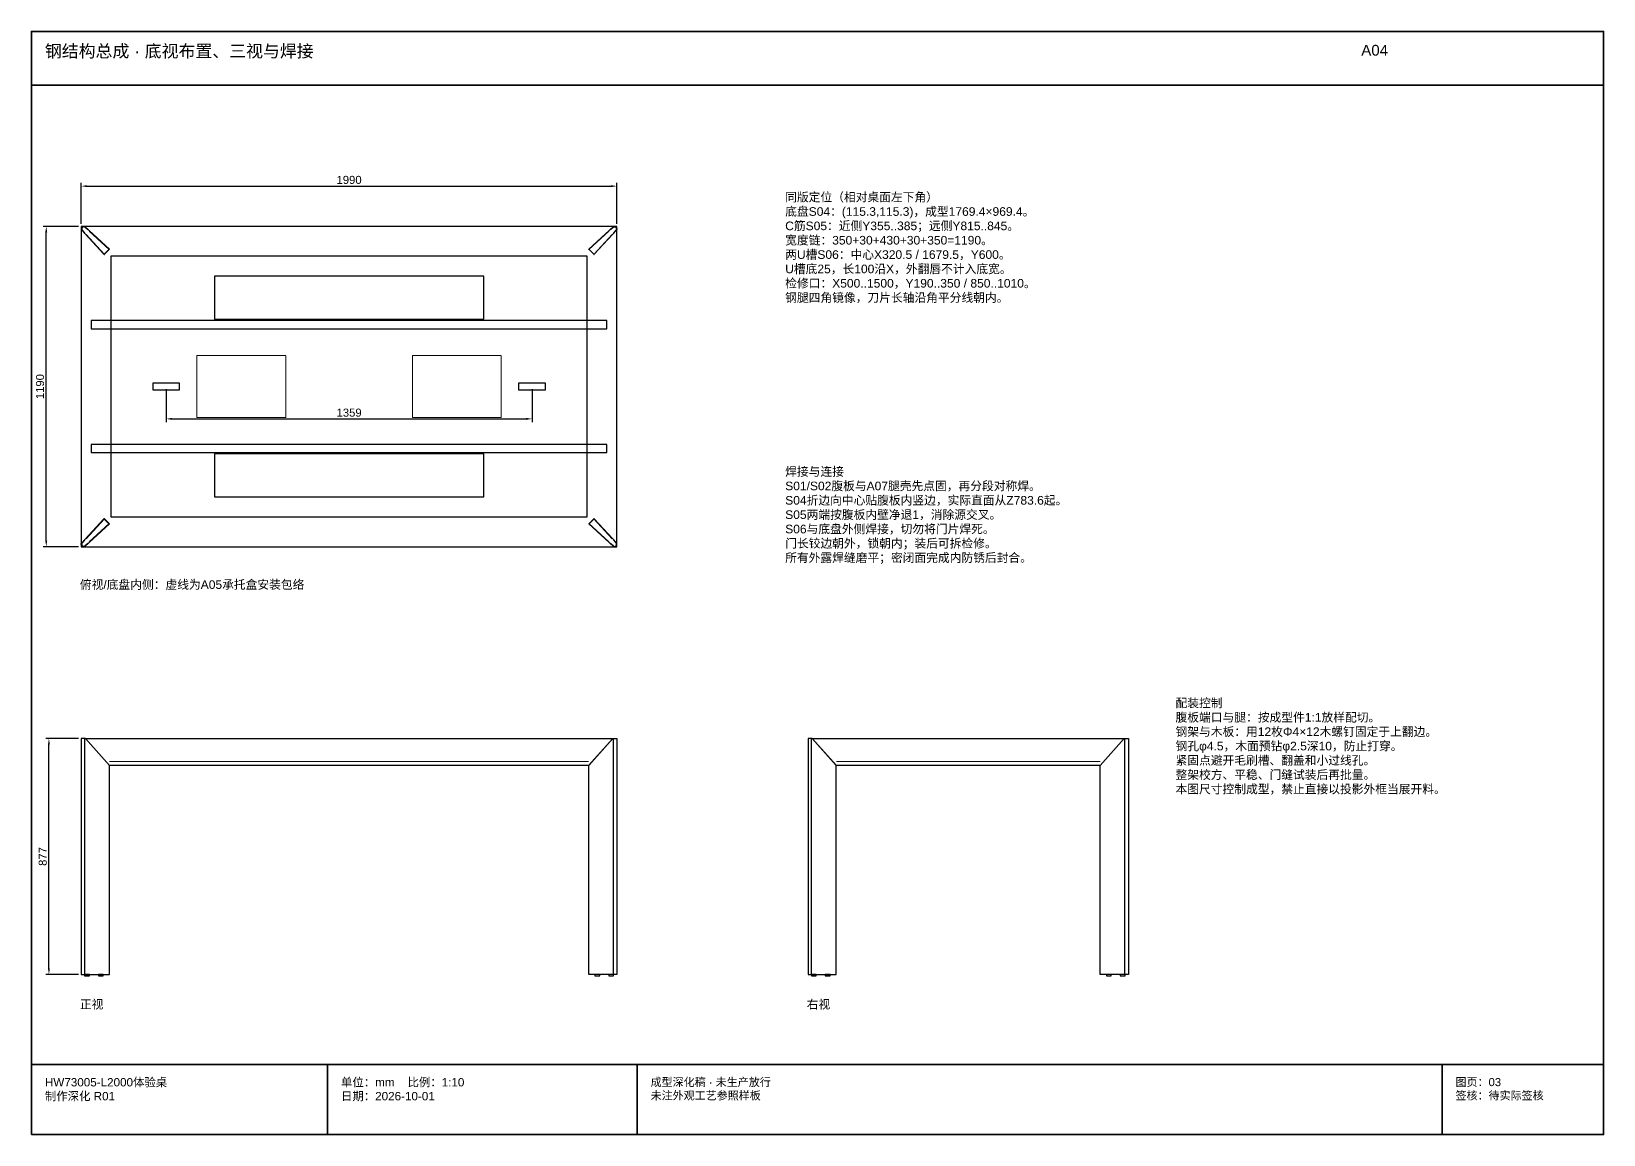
# Model space of a CAD drawing. Header units: millimetres. Extents: x 50 to 288830, y 0 to 4150.
# Drawn here: x 24050 to 29890, y 50 to 4150 of the extents above; entities that cross this region are included whole.
import ezdxf

# ---------------------------------------------------------------- set-up
doc = ezdxf.new("R2010")
doc.units = ezdxf.units.MM
doc.linetypes.add('DASHED', pattern=[1.524, 1.27, -0.254])
for name, color, linetype, lineweight in [('DIM', 7, 'Continuous', 13), ('FRAME', 7, 'Continuous', 35), ('HIDDEN', 8, 'DASHED', 13), ('NOTE', 7, 'Continuous', 18), ('OUTLINE', 7, 'Continuous', 25)]:
    doc.layers.add(name, color=color, linetype=linetype, lineweight=lineweight)
doc.styles.add('CN', font='Arial Unicode.ttf')
doc.dimstyles.new('D10', dxfattribs={"dimtxt": 30, "dimasz": 22, "dimexe": 12, "dimexo": 10, "dimgap": 8, "dimtad": 1, "dimdsep": 46, "dimtxsty": 'CN', "dimcen": 2.5, "dimclrd": 7, "dimclre": 7, "dimclrt": 7, "dimazin": 3, "dimtfac": 1, "dimtmove": 0, "dimatfit": 3})

msp = doc.modelspace()

# ---------------------------------------------------------------- linework, layer by layer
at = {"layer": 'FRAME'}
for p, q in [((24050, 3950), (29890, 3950)), ((24050, 310), (29890, 310)), ((25150, 50), (25150, 310)), ((26300, 50), (26300, 310)), ((29290, 50), (29290, 310))]:
    msp.add_line(p, q, dxfattribs=at)
msp.add_lwpolyline([(24050, 50), (29890, 50), (29890, 4150), (24050, 4150)], close=True, dxfattribs=at)
at = {"layer": 'HIDDEN'}
for p, q in [((24340.47, 1437), (26119.53, 1437)), ((27040.47, 1437), (28019.53, 1437))]:
    msp.add_line(p, q, dxfattribs=at)
for points in [[(24665, 2715), (24995, 2715), (24995, 2945), (24665, 2945)], [(25465, 2715), (25795, 2715), (25795, 2945), (25465, 2945)]]:
    msp.add_lwpolyline(points, close=True, dxfattribs=at)
at = {"layer": 'OUTLINE'}
for p, q in [((24235.074, 3417.236), (24236.574, 3417.236)), ((24235.074, 3417.236), (24235.074, 3413.36)), ((24236.574, 3413.36), (24235.074, 3413.36)), ((24235.497, 3412.276), (24236.601, 3413.292)), ((24235.497, 3412.276), (24319.02, 3321.588)), ((24236.574, 3417.236), (24236.574, 3413.36)), ((24236.601, 3413.292), (24247.744, 3401.193)), ((24243.074, 3423.736), (24243.074, 3425.236)), ((24246.95, 3425.236), (24243.074, 3425.236)), ((24246.95, 3423.736), (24243.074, 3423.736)), ((24246.95, 3425.236), (24246.95, 3423.736)), ((24247.018, 3423.709), (24248.034, 3424.813)), ((24259.116, 3412.566), (24247.018, 3423.709)), ((24339.948, 3340.161), (24248.034, 3424.813)), ((24252.766, 3395.74), (24320.123, 3322.604)), ((24338.932, 3339.058), (24264.57, 3407.543)), ((26120.052, 3340.161), (26211.966, 3424.813)), ((26121.068, 3339.058), (26195.43, 3407.543)), ((26207.234, 3395.74), (26139.877, 3322.604)), ((26224.503, 3412.276), (26140.98, 3321.588)), ((26200.884, 3412.566), (26212.982, 3423.709)), ((26212.982, 3423.709), (26211.966, 3424.813)), ((26223.399, 3413.292), (26212.256, 3401.193)), ((26213.05, 3425.236), (26213.05, 3423.736)), ((26213.05, 3425.236), (26216.926, 3425.236)), ((26213.05, 3423.736), (26216.926, 3423.736)), ((26216.926, 3423.736), (26216.926, 3425.236)), ((26224.503, 3412.276), (26223.399, 3413.292)), ((26224.926, 3417.236), (26223.426, 3417.236)), ((26223.426, 3417.236), (26223.426, 3413.36)), ((26223.426, 3413.36), (26224.926, 3413.36)), ((26224.926, 3417.236), (26224.926, 3413.36)), ((24320.267, 3322.601), (24337.756, 3340.09)), ((24321.328, 3321.541), (24338.817, 3339.03)), ((24338.817, 3339.03), (24337.756, 3340.09)), ((24338.932, 3339.058), (24339.948, 3340.161)), ((26121.068, 3339.058), (26120.052, 3340.161)), ((26121.183, 3339.03), (26122.244, 3340.09)), ((26138.672, 3321.541), (26121.183, 3339.03)), ((26139.733, 3322.601), (26122.244, 3340.09)), ((24320.123, 3322.604), (24319.02, 3321.588)), ((24321.328, 3321.541), (24320.267, 3322.601)), ((26138.672, 3321.541), (26139.733, 3322.601)), ((26139.877, 3322.604), (26140.98, 3321.588)), ((24235.497, 2247.724), (24319.02, 2338.412)), ((24252.766, 2264.26), (24320.123, 2337.396)), ((24320.123, 2337.396), (24319.02, 2338.412)), ((24321.328, 2338.459), (24320.267, 2337.399)), ((24320.267, 2337.399), (24337.756, 2319.91)), ((24321.328, 2338.459), (24338.817, 2320.97)), ((26138.672, 2338.459), (26121.183, 2320.97)), ((26139.733, 2337.399), (26122.244, 2319.91)), ((26138.672, 2338.459), (26139.733, 2337.399)), ((26139.877, 2337.396), (26140.98, 2338.412)), ((26207.234, 2264.26), (26139.877, 2337.396)), ((26224.503, 2247.724), (26140.98, 2338.412)), ((24339.948, 2319.839), (24248.034, 2235.187)), ((24338.932, 2320.942), (24264.57, 2252.457)), ((24338.817, 2320.97), (24337.756, 2319.91)), ((24338.932, 2320.942), (24339.948, 2319.839)), ((26121.068, 2320.942), (26120.052, 2319.839)), ((26120.052, 2319.839), (26211.966, 2235.187)), ((26121.068, 2320.942), (26195.43, 2252.457)), ((26121.183, 2320.97), (26122.244, 2319.91)), ((24236.574, 2246.64), (24235.074, 2246.64)), ((24235.074, 2242.764), (24235.074, 2246.64)), ((24235.074, 2242.764), (24236.574, 2242.764)), ((24235.497, 2247.724), (24236.601, 2246.708)), ((24236.574, 2242.764), (24236.574, 2246.64)), ((24236.601, 2246.708), (24247.744, 2258.807)), ((24243.074, 2236.264), (24243.074, 2234.764)), ((24246.95, 2236.264), (24243.074, 2236.264)), ((24246.95, 2234.764), (24243.074, 2234.764)), ((24246.95, 2234.764), (24246.95, 2236.264)), ((24259.116, 2247.434), (24247.018, 2236.291)), ((24247.018, 2236.291), (24248.034, 2235.187)), ((26200.884, 2247.434), (26212.982, 2236.291)), ((26212.982, 2236.291), (26211.966, 2235.187)), ((26223.399, 2246.708), (26212.256, 2258.807)), ((26213.05, 2236.264), (26216.926, 2236.264)), ((26213.05, 2234.764), (26213.05, 2236.264)), ((26213.05, 2234.764), (26216.926, 2234.764)), ((26216.926, 2236.264), (26216.926, 2234.764)), ((26224.503, 2247.724), (26223.399, 2246.708)), ((26223.426, 2246.64), (26224.926, 2246.64)), ((26223.426, 2242.764), (26223.426, 2246.64)), ((26224.926, 2242.764), (26223.426, 2242.764)), ((26224.926, 2242.764), (26224.926, 2246.64)), ((24248.03, 645), (24248.03, 1522)), ((26211.97, 645), (26211.97, 1522)), ((26948.03, 645), (26948.03, 1522)), ((28111.97, 645), (28111.97, 1522))]:
    msp.add_line(p, q, dxfattribs=at)
for points in [[(24235, 2235), (26225, 2235), (26225, 3425), (24235, 3425)], [(24345.3, 2345.3), (26114.7, 2345.3), (26114.7, 3314.7), (24345.3, 3314.7)], [(24730, 3080), (25730, 3080), (25730, 3240), (24730, 3240)], [(24272.3, 3045), (26187.7, 3045), (26187.7, 3075), (24272.3, 3075)], [(24500.5, 2817.5), (24600.5, 2817.5), (24600.5, 2842.5), (24500.5, 2842.5)], [(25859.5, 2817.5), (25959.5, 2817.5), (25959.5, 2842.5), (25859.5, 2842.5)], [(24272.3, 2585), (26187.7, 2585), (26187.7, 2615), (24272.3, 2615)], [(24730, 2420), (25730, 2420), (25730, 2580), (24730, 2580)], [(24235, 645), (24339.95, 645), (24339.95, 1422), (24250.75, 1522), (24235, 1522)], [(24250.75, 1522), (26209.25, 1522), (26119.53, 1422), (24340.47, 1422)], [(26225, 645), (26120.05, 645), (26120.05, 1422), (26209.25, 1522), (26225, 1522)], [(26935, 645), (27039.95, 645), (27039.95, 1422), (26950.75, 1522), (26935, 1522)], [(26950.75, 1522), (28109.25, 1522), (28019.53, 1422), (27040.47, 1422)], [(28125, 645), (28020.05, 645), (28020.05, 1422), (28109.25, 1522), (28125, 1522)], [(24247.29, 640), (24265.29, 640), (24265.29, 645), (24247.29, 645)], [(24298.55, 640), (24316.55, 640), (24316.55, 645), (24298.55, 645)], [(26143.45, 640), (26161.45, 640), (26161.45, 645), (26143.45, 645)], [(26194.71, 640), (26212.71, 640), (26212.71, 645), (26194.71, 645)], [(26947.29, 640), (26965.29, 640), (26965.29, 645), (26947.29, 645)], [(26998.55, 640), (27016.55, 640), (27016.55, 645), (26998.55, 645)], [(28043.45, 640), (28061.45, 640), (28061.45, 645), (28043.45, 645)], [(28094.71, 640), (28112.71, 640), (28112.71, 645), (28094.71, 645)]]:
    msp.add_lwpolyline(points, close=True, dxfattribs=at)
for centre, radius, start, end in [((24243.074, 3417.236), 8, 90, 180), ((24236.674, 3413.36), 1.6, -180, -137.3554228), ((24243.074, 3417.236), 6.5, 90, 180), ((24236.674, 3413.36), 0.1, -180, -137.3554228), ((24246.95, 3423.636), 1.6, 47.3554228, 90), ((24246.95, 3423.636), 0.1, 47.3554228, 90), ((26213.05, 3423.636), 1.6, 90, 132.6445772), ((26213.05, 3423.636), 0.1, 90, 132.6445772), ((26216.926, 3417.236), 8, 0, 90), ((26216.926, 3417.236), 6.5, 0, 90), ((26223.326, 3413.36), 0.1, -42.6445772, 0), ((26223.326, 3413.36), 1.6, -42.6445772, 0), ((24320.196, 3322.672), 1.6, -137.3554228, -45), ((24320.196, 3322.672), 0.1, -137.3554228, -45), ((26139.804, 3322.672), 1.6, -135, -42.6445772), ((26139.804, 3322.672), 0.1, -135, -42.6445772), ((24320.196, 2337.328), 1.6, 45, 137.3554228), ((24320.196, 2337.328), 0.1, 45, 137.3554228), ((26139.804, 2337.328), 1.6, 42.6445772, 135), ((26139.804, 2337.328), 0.1, 42.6445772, 135), ((24236.674, 2246.64), 1.6, 137.3554228, 180), ((24243.074, 2242.764), 8, -180, -90), ((24236.674, 2246.64), 0.1, 137.3554228, 180), ((24243.074, 2242.764), 6.5, -180, -90), ((24246.95, 2236.364), 0.1, -90, -47.3554228), ((24246.95, 2236.364), 1.6, -90, -47.3554228), ((26213.05, 2236.364), 1.6, -132.6445772, -90), ((26213.05, 2236.364), 0.1, -132.6445772, -90), ((26216.926, 2242.764), 6.5, -90, 0), ((26216.926, 2242.764), 8, -90, 0), ((26223.326, 2246.64), 0.1, 0, 42.6445772), ((26223.326, 2246.64), 1.6, 0, 42.6445772)]:
    msp.add_arc(centre, radius, start, end, dxfattribs=at)

# ---------------------------------------------------------------- texts
at = {"layer": 'NOTE', "attachment_point": 1, "style": 'CN'}
for s, insert, char_height, width in [('钢结构总成 · 底视布置、三视与焊接', (24100, 4100), 46, 4840), ('A04', (28990, 4100), 40, 900), ('同版定位（相对桌面左下角）\\P底盘S04：(115.3,115.3)，成型1769.4×969.4。\\PC筋S05：近侧Y355..385；远侧Y815..845。\\P宽度链：350+30+430+30+350=1190。\\P两U槽S06：中心X320.5 / 1679.5，Y600。\\PU槽底25，长100沿X，外翻唇不计入底宽。\\P检修口：X500..1500，Y190..350 / 850..1010。\\P钢腿四角镜像，刀片长轴沿角平分线朝内。', (26850, 3550), 32, 2780), ('焊接与连接\\PS01/S02腹板与A07腿壳先点固，再分段对称焊。\\PS04折边向中心贴腹板内竖边，实际直面从Z783.6起。\\PS05两端按腹板内壁净退1，消除源交叉。\\PS06与底盘外侧焊接，切勿将门片焊死。\\P门长铰边朝外，锁朝内；装后可拆检修。\\P所有外露焊缝磨平；密闭面完成内防锈后封合。', (26850, 2530), 32, 2780), ('俯视/底盘内侧：虚线为A05承托盒安装包络', (24230, 2110), 32, 2300), ('配装控制\\P腹板端口与腿：按成型件1:1放样配切。\\P钢架与木板：用12枚Φ4×12木螺钉固定于上翻边。\\P钢孔φ4.5，木面预钻φ2.5深10，防止打穿。\\P紧固点避开毛刷槽、翻盖和小过线孔。\\P整架校方、平稳、门缝试装后再批量。\\P本图尺寸控制成型，禁止直接以投影外框当展开料。', (28300, 1670), 32, 1540), ('正视', (24230, 550), 32, 1000), ('右视', (26930, 550), 32, 1000), ('HW73005-L2000体验桌\\P制作深化 R01', (24100, 260), 31, 1000), ('单位：mm    比例：1:10\\P日期：2026-10-01', (25200, 260), 31, 1050), ('成型深化稿 · 未生产放行\\P未注外观工艺参照样板', (26350, 260), 30, 2890), ('图页：03\\P签核：待实际签核', (29340, 260), 30, 550)]:
    msp.add_mtext(s, dxfattribs=dict(at, insert=insert, char_height=char_height, width=width))

# ---------------------------------------------------------------- dimensions: what is measured, and where the dimension line sits
at = {"layer": 'DIM'}
for base, p1, p2 in [((24235, 3575), (24235, 3425), (26225, 3425)), ((24550.5, 2710), (24550.5, 2830), (25909.5, 2830))]:
    msp.add_linear_dim(base=base, p1=p1, p2=p2, dimstyle='D10', dxfattribs=at).render()
for base, p1, p2 in [((24105, 2235), (24235, 2235), (24235, 3425)), ((24115, 645), (24235, 645), (24235, 1522))]:
    msp.add_linear_dim(base=base, p1=p1, p2=p2, angle=90, dimstyle='D10', dxfattribs=at).render()

doc.saveas('drawing.dxf')
